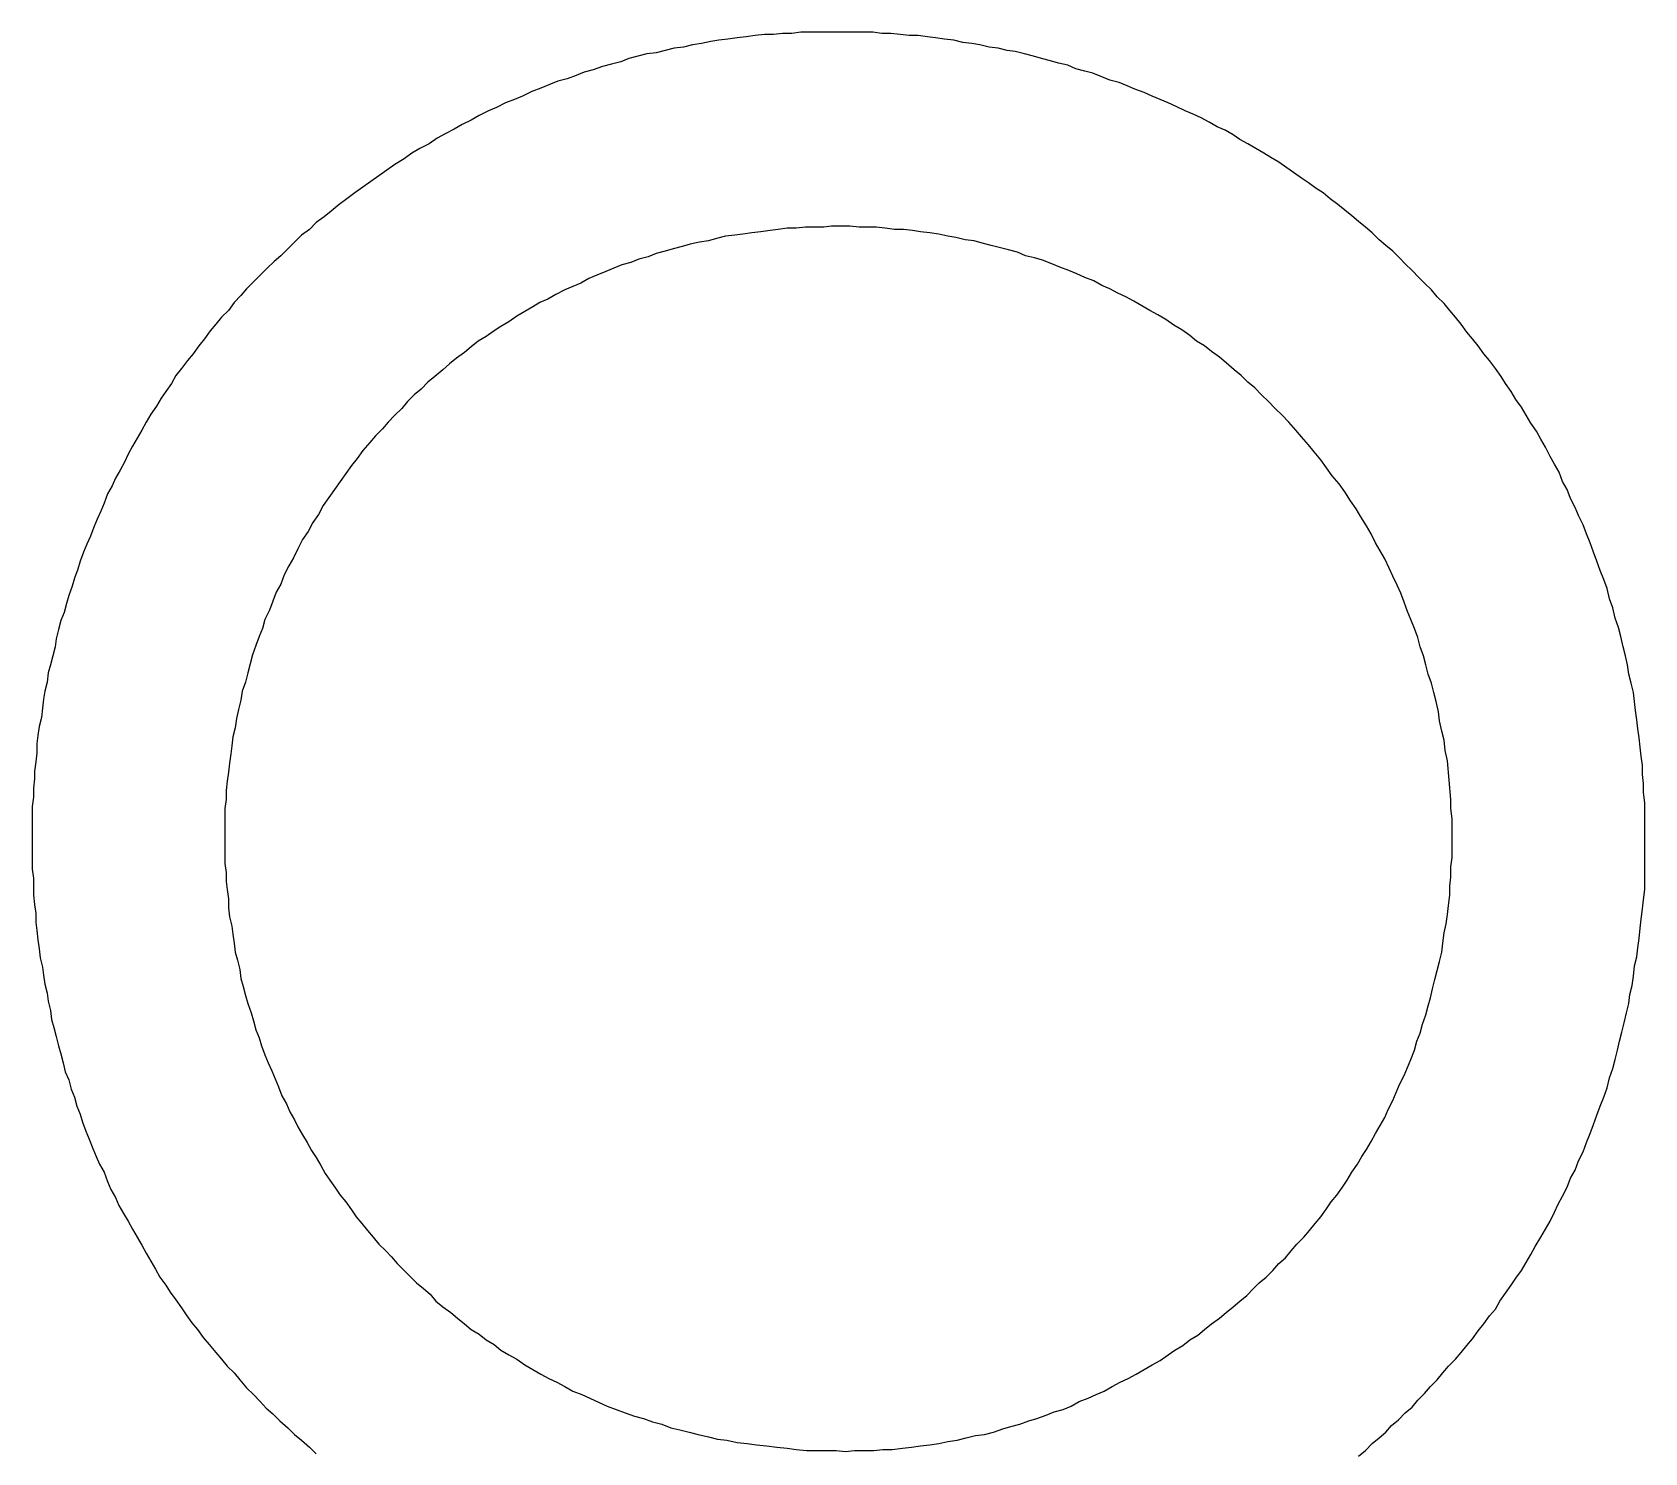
# Model space of a CAD drawing. Extents: x 11 to 591, y 39 to 419.
# Drawn here: x 171.49 to 206.84, y 343.21 to 374.36 of the extents above; entities that cross this region are included whole.
import ezdxf

# ---------------------------------------------------------------- set-up
doc = ezdxf.new("R2010")
doc.units = 0
doc.layers.get('0').update_dxf_attribs({"linetype": 'CONTINUOUS'})

msp = doc.modelspace()

# ---------------------------------------------------------------- linework, layer by layer
at = {"color": 3}
for p, q in [((185.565419, 374.005266), (185.365419, 373.955266)), ((185.765419, 374.030266), (185.565419, 374.005266)), ((185.965419, 374.080266), (185.765419, 374.030266)), ((186.165419, 374.105266), (185.965419, 374.080266)), ((186.365419, 374.155266), (186.165419, 374.105266)), ((186.540419, 374.180266), (186.365419, 374.155266)), ((186.740419, 374.205266), (186.540419, 374.180266)), ((186.940419, 374.230266), (186.740419, 374.205266)), ((187.140419, 374.255266), (186.940419, 374.230266)), ((187.340419, 374.280266), (187.140419, 374.255266)), ((187.540419, 374.305266), (187.340419, 374.280266)), ((187.740419, 374.305266), (187.540419, 374.305266)), ((187.940419, 374.330266), (187.740419, 374.305266)), ((188.140419, 374.330266), (187.940419, 374.330266)), ((188.340419, 374.355266), (188.140419, 374.330266)), ((188.540419, 374.355266), (188.340419, 374.355266)), ((188.740419, 374.355266), (188.540419, 374.355266)), ((188.940419, 374.355266), (188.740419, 374.355266)), ((189.140419, 374.355266), (188.940419, 374.355266)), ((189.340419, 374.355266), (189.140419, 374.355266)), ((189.540419, 374.355266), (189.340419, 374.355266)), ((189.740419, 374.355266), (189.540419, 374.355266)), ((189.915419, 374.355266), (189.740419, 374.355266)), ((190.115419, 374.330266), (189.915419, 374.355266)), ((190.315419, 374.330266), (190.115419, 374.330266)), ((190.515419, 374.305266), (190.315419, 374.330266)), ((190.715419, 374.280266), (190.515419, 374.305266)), ((190.915419, 374.280266), (190.715419, 374.280266)), ((191.115419, 374.255266), (190.915419, 374.280266)), ((191.290419, 374.230266), (191.115419, 374.255266)), ((191.490419, 374.205266), (191.290419, 374.230266)), ((191.690419, 374.180266), (191.490419, 374.205266)), ((191.890419, 374.130266), (191.690419, 374.180266)), ((192.090419, 374.105266), (191.890419, 374.130266)), ((192.265419, 374.080266), (192.090419, 374.105266)), ((192.465419, 374.030266), (192.265419, 374.080266)), ((192.665419, 374.005266), (192.465419, 374.030266)), ((192.865419, 373.955266), (192.665419, 374.005266)), ((184.190419, 373.655266), (183.990419, 373.605266)), ((184.390419, 373.705266), (184.190419, 373.655266)), ((184.565419, 373.780266), (184.390419, 373.705266)), ((184.765419, 373.830266), (184.565419, 373.780266)), ((184.965419, 373.880266), (184.765419, 373.830266)), ((185.165419, 373.905266), (184.965419, 373.880266)), ((185.365419, 373.955266), (185.165419, 373.905266)), ((193.040419, 373.930266), (192.865419, 373.955266)), ((193.240419, 373.880266), (193.040419, 373.930266)), ((193.440419, 373.830266), (193.240419, 373.880266)), ((193.615419, 373.780266), (193.440419, 373.830266)), ((193.815419, 373.730266), (193.615419, 373.780266)), ((193.990419, 373.680266), (193.815419, 373.730266)), ((194.190419, 373.630266), (193.990419, 373.680266)), ((183.215419, 373.330266), (183.015419, 373.280266)), ((183.415419, 373.405266), (183.215419, 373.330266)), ((183.590419, 373.480266), (183.415419, 373.405266)), ((183.790419, 373.530266), (183.590419, 373.480266)), ((183.990419, 373.605266), (183.790419, 373.530266)), ((194.365419, 373.555266), (194.190419, 373.630266)), ((194.565419, 373.505266), (194.365419, 373.555266)), ((194.740419, 373.455266), (194.565419, 373.505266)), ((194.940419, 373.380266), (194.740419, 373.455266)), ((195.115419, 373.305266), (194.940419, 373.380266)), ((195.315419, 373.255266), (195.115419, 373.305266)), ((182.240419, 372.955266), (182.065419, 372.880266)), ((182.440419, 373.055266), (182.240419, 372.955266)), ((182.640419, 373.130266), (182.440419, 373.055266)), ((182.815419, 373.205266), (182.640419, 373.130266)), ((183.015419, 373.280266), (182.815419, 373.205266)), ((195.490419, 373.180266), (195.315419, 373.255266)), ((195.665419, 373.105266), (195.490419, 373.180266)), ((195.865419, 373.030266), (195.665419, 373.105266)), ((196.040419, 372.955266), (195.865419, 373.030266)), ((196.215419, 372.880266), (196.040419, 372.955266)), ((181.490419, 372.630266), (181.290419, 372.530266)), ((181.665419, 372.705266), (181.490419, 372.630266)), ((181.865419, 372.805266), (181.665419, 372.705266)), ((182.065419, 372.880266), (181.865419, 372.805266)), ((196.390419, 372.805266), (196.215419, 372.880266)), ((196.565419, 372.730266), (196.390419, 372.805266)), ((196.765419, 372.630266), (196.565419, 372.730266)), ((196.940419, 372.555266), (196.765419, 372.630266)), ((180.915419, 372.330266), (180.740419, 372.230266)), ((181.115419, 372.430266), (180.915419, 372.330266)), ((181.290419, 372.530266), (181.115419, 372.430266)), ((197.115419, 372.480266), (196.940419, 372.555266)), ((197.290419, 372.380266), (197.115419, 372.480266)), ((197.465419, 372.280266), (197.290419, 372.380266)), ((197.640419, 372.205266), (197.465419, 372.280266)), ((180.190419, 371.905266), (179.990419, 371.805266)), ((180.365419, 372.030266), (180.190419, 371.905266)), ((180.540419, 372.130266), (180.365419, 372.030266)), ((180.740419, 372.230266), (180.540419, 372.130266)), ((197.815419, 372.105266), (197.640419, 372.205266)), ((197.965419, 372.005266), (197.815419, 372.105266)), ((198.140419, 371.905266), (197.965419, 372.005266)), ((198.315419, 371.805266), (198.140419, 371.905266)), ((179.640419, 371.580266), (179.440419, 371.455266)), ((179.815419, 371.705266), (179.640419, 371.580266)), ((179.990419, 371.805266), (179.815419, 371.705266)), ((198.490419, 371.705266), (198.315419, 371.805266)), ((198.640419, 371.605266), (198.490419, 371.705266)), ((198.815419, 371.505266), (198.640419, 371.605266)), ((179.090419, 371.205266), (178.915419, 371.080266)), ((179.265419, 371.330266), (179.090419, 371.205266)), ((179.440419, 371.455266), (179.265419, 371.330266)), ((198.990419, 371.380266), (198.815419, 371.505266)), ((199.140419, 371.280266), (198.990419, 371.380266)), ((199.315419, 371.155266), (199.140419, 371.280266)), ((178.565419, 370.830266), (178.390419, 370.705266)), ((178.740419, 370.955266), (178.565419, 370.830266)), ((178.915419, 371.080266), (178.740419, 370.955266)), ((199.465419, 371.055266), (199.315419, 371.155266)), ((199.640419, 370.930266), (199.465419, 371.055266)), ((199.790419, 370.830266), (199.640419, 370.930266)), ((199.940419, 370.705266), (199.790419, 370.830266)), ((178.215419, 370.580266), (178.040419, 370.430266)), ((178.390419, 370.705266), (178.215419, 370.580266)), ((200.115419, 370.580266), (199.940419, 370.705266)), ((200.265419, 370.455266), (200.115419, 370.580266)), ((177.715419, 370.180266), (177.565419, 370.030266)), ((177.890419, 370.305266), (177.715419, 370.180266)), ((178.040419, 370.430266), (177.890419, 370.305266)), ((200.415419, 370.330266), (200.265419, 370.455266)), ((200.565419, 370.205266), (200.415419, 370.330266)), ((200.715419, 370.080266), (200.565419, 370.205266)), ((177.390419, 369.905266), (177.240419, 369.755266)), ((177.565419, 370.030266), (177.390419, 369.905266)), ((200.865419, 369.955266), (200.715419, 370.080266)), ((201.015419, 369.805266), (200.865419, 369.955266)), ((201.165419, 369.680266), (201.015419, 369.805266)), ((176.940419, 369.455266), (176.790419, 369.330266)), ((177.090419, 369.605266), (176.940419, 369.455266)), ((177.240419, 369.755266), (177.090419, 369.605266)), ((201.315419, 369.555266), (201.165419, 369.680266)), ((201.465419, 369.405266), (201.315419, 369.555266)), ((176.640419, 369.180266), (176.490419, 369.030266)), ((176.790419, 369.330266), (176.640419, 369.180266)), ((201.590419, 369.280266), (201.465419, 369.405266)), ((201.740419, 369.130266), (201.590419, 369.280266)), ((201.890419, 368.980266), (201.740419, 369.130266)), ((176.190419, 368.730266), (176.065419, 368.580266)), ((176.340419, 368.880266), (176.190419, 368.730266)), ((176.490419, 369.030266), (176.340419, 368.880266)), ((202.015419, 368.855266), (201.890419, 368.980266)), ((202.165419, 368.705266), (202.015419, 368.855266)), ((202.290419, 368.555266), (202.165419, 368.705266)), ((175.915419, 368.430266), (175.790419, 368.255266)), ((176.065419, 368.580266), (175.915419, 368.430266)), ((202.440419, 368.405266), (202.290419, 368.555266)), ((202.565419, 368.255266), (202.440419, 368.405266)), ((175.640419, 368.105266), (175.515419, 367.955266)), ((175.790419, 368.255266), (175.640419, 368.105266)), ((202.690419, 368.105266), (202.565419, 368.255266)), ((202.815419, 367.955266), (202.690419, 368.105266)), ((175.390419, 367.805266), (175.265419, 367.630266)), ((175.515419, 367.955266), (175.390419, 367.805266)), ((202.940419, 367.780266), (202.815419, 367.955266)), ((203.065419, 367.630266), (202.940419, 367.780266)), ((175.015419, 367.305266), (174.890419, 367.155266)), ((175.140419, 367.480266), (175.015419, 367.305266)), ((175.265419, 367.630266), (175.140419, 367.480266)), ((203.190419, 367.480266), (203.065419, 367.630266)), ((203.315419, 367.305266), (203.190419, 367.480266)), ((203.440419, 367.155266), (203.315419, 367.305266)), ((174.765419, 366.980266), (174.640419, 366.830266)), ((174.890419, 367.155266), (174.765419, 366.980266)), ((203.565419, 366.980266), (203.440419, 367.155266)), ((203.690419, 366.805266), (203.565419, 366.980266)), ((174.540419, 366.655266), (174.415419, 366.480266)), ((174.640419, 366.830266), (174.540419, 366.655266)), ((203.790419, 366.655266), (203.690419, 366.805266)), ((203.915419, 366.480266), (203.790419, 366.655266)), ((174.315419, 366.330266), (174.215419, 366.155266)), ((174.415419, 366.480266), (174.315419, 366.330266)), ((204.015419, 366.305266), (203.915419, 366.480266)), ((204.140419, 366.130266), (204.015419, 366.305266)), ((174.090419, 365.980266), (173.990419, 365.805266)), ((174.215419, 366.155266), (174.090419, 365.980266)), ((204.240419, 365.955266), (204.140419, 366.130266)), ((204.340419, 365.780266), (204.240419, 365.955266)), ((173.890419, 365.630266), (173.790419, 365.455266)), ((173.990419, 365.805266), (173.890419, 365.630266)), ((204.465419, 365.605266), (204.340419, 365.780266)), ((204.565419, 365.430266), (204.465419, 365.605266)), ((173.690419, 365.280266), (173.590419, 365.105266)), ((173.790419, 365.455266), (173.690419, 365.280266)), ((204.665419, 365.255266), (204.565419, 365.430266)), ((204.765419, 365.055266), (204.665419, 365.255266)), ((173.515419, 364.930266), (173.415419, 364.755266)), ((173.590419, 365.105266), (173.515419, 364.930266)), ((204.865419, 364.880266), (204.765419, 365.055266)), ((204.965419, 364.705266), (204.865419, 364.880266)), ((173.315419, 364.580266), (173.240419, 364.405266)), ((173.415419, 364.755266), (173.315419, 364.580266)), ((205.040419, 364.505266), (204.965419, 364.705266)), ((205.140419, 364.330266), (205.040419, 364.505266)), ((173.140419, 364.230266), (173.065419, 364.030266)), ((173.240419, 364.405266), (173.140419, 364.230266)), ((205.215419, 364.130266), (205.140419, 364.330266)), ((205.315419, 363.930266), (205.215419, 364.130266)), ((172.990419, 363.855266), (172.915419, 363.680266)), ((173.065419, 364.030266), (172.990419, 363.855266)), ((205.390419, 363.755266), (205.315419, 363.930266)), ((205.490419, 363.555266), (205.390419, 363.755266)), ((172.840419, 363.505266), (172.765419, 363.305266)), ((172.915419, 363.680266), (172.840419, 363.505266)), ((205.565419, 363.355266), (205.490419, 363.555266)), ((172.690419, 363.130266), (172.615419, 362.955266)), ((172.765419, 363.305266), (172.690419, 363.130266)), ((205.640419, 363.155266), (205.565419, 363.355266)), ((205.715419, 362.955266), (205.640419, 363.155266)), ((172.540419, 362.755266), (172.490419, 362.580266)), ((172.615419, 362.955266), (172.540419, 362.755266)), ((205.790419, 362.755266), (205.715419, 362.955266)), ((205.865419, 362.555266), (205.790419, 362.755266)), ((172.415419, 362.380266), (172.365419, 362.205266)), ((172.490419, 362.580266), (172.415419, 362.380266)), ((205.940419, 362.355266), (205.865419, 362.555266)), ((206.015419, 362.155266), (205.940419, 362.355266)), ((172.290419, 362.005266), (172.240419, 361.830266)), ((172.365419, 362.205266), (172.290419, 362.005266)), ((206.065419, 361.930266), (206.015419, 362.155266)), ((172.240419, 361.830266), (172.190419, 361.630266)), ((206.140419, 361.730266), (206.065419, 361.930266)), ((206.190419, 361.505266), (206.140419, 361.730266)), ((172.115419, 361.455266), (172.065419, 361.255266)), ((172.190419, 361.630266), (172.115419, 361.455266)), ((206.265419, 361.305266), (206.190419, 361.505266)), ((206.315419, 361.105266), (206.265419, 361.305266)), ((172.015419, 361.055266), (171.990419, 360.880266)), ((172.065419, 361.255266), (172.015419, 361.055266)), ((206.365419, 360.880266), (206.315419, 361.105266)), ((171.940419, 360.680266), (171.890419, 360.480266)), ((171.990419, 360.880266), (171.940419, 360.680266)), ((206.415419, 360.680266), (206.365419, 360.880266)), ((206.465419, 360.480266), (206.415419, 360.680266)), ((171.840419, 360.305266), (171.815419, 360.105266)), ((171.890419, 360.480266), (171.840419, 360.305266)), ((206.490419, 360.280266), (206.465419, 360.480266)), ((206.540419, 360.080266), (206.490419, 360.280266)), ((171.765419, 359.905266), (171.740419, 359.730266)), ((171.815419, 360.105266), (171.765419, 359.905266)), ((206.590419, 359.880266), (206.540419, 360.080266)), ((206.615419, 359.680266), (206.590419, 359.880266)), ((171.715419, 359.530266), (171.690419, 359.330266)), ((171.740419, 359.730266), (171.715419, 359.530266)), ((206.640419, 359.480266), (206.615419, 359.680266)), ((171.690419, 359.330266), (171.640419, 359.130266)), ((206.665419, 359.280266), (206.640419, 359.480266)), ((206.690419, 359.080266), (206.665419, 359.280266)), ((171.615419, 358.930266), (171.590419, 358.755266)), ((171.640419, 359.130266), (171.615419, 358.930266)), ((206.715419, 358.880266), (206.690419, 359.080266)), ((206.740419, 358.680266), (206.715419, 358.880266)), ((171.590419, 358.555266), (171.565419, 358.355266)), ((171.590419, 358.755266), (171.590419, 358.555266)), ((206.765419, 358.480266), (206.740419, 358.680266)), ((206.790419, 358.280266), (206.765419, 358.480266)), ((171.565419, 358.355266), (171.540419, 358.155266)), ((171.540419, 358.155266), (171.540419, 357.980266)), ((206.790419, 358.080266), (206.790419, 358.280266)), ((171.540419, 357.980266), (171.515419, 357.780266)), ((171.515419, 357.780266), (171.515419, 357.580266)), ((206.815419, 357.880266), (206.790419, 358.080266)), ((206.815419, 357.680266), (206.815419, 357.880266)), ((171.515419, 357.580266), (171.490419, 357.380266)), ((206.840419, 357.455266), (206.815419, 357.680266)), ((206.840419, 357.255266), (206.840419, 357.455266)), ((171.490419, 357.380266), (171.490419, 357.180266)), ((171.490419, 357.180266), (171.490419, 356.980266)), ((206.840419, 357.055266), (206.840419, 357.255266)), ((206.840419, 356.830266), (206.840419, 357.055266)), ((171.490419, 356.980266), (171.490419, 356.805266)), ((171.490419, 356.805266), (171.490419, 356.605266)), ((206.840419, 356.630266), (206.840419, 356.830266)), ((171.490419, 356.605266), (171.490419, 356.405266)), ((171.490419, 356.405266), (171.490419, 356.205266)), ((206.840419, 356.430266), (206.840419, 356.630266)), ((206.840419, 356.205266), (206.840419, 356.430266)), ((171.490419, 356.205266), (171.490419, 356.005266)), ((171.490419, 356.005266), (171.515419, 355.805266)), ((206.840419, 355.980266), (206.840419, 356.205266)), ((206.840419, 355.755266), (206.840419, 355.980266)), ((171.515419, 355.805266), (171.515419, 355.630266)), ((171.515419, 355.630266), (171.515419, 355.430266)), ((206.840419, 355.555266), (206.840419, 355.755266)), ((171.515419, 355.430266), (171.540419, 355.230266)), ((206.790419, 355.130266), (206.815419, 355.330266)), ((206.815419, 355.330266), (206.840419, 355.555266)), ((171.540419, 355.230266), (171.565419, 355.030266)), ((171.565419, 355.030266), (171.565419, 354.830266)), ((206.765419, 354.905266), (206.790419, 355.130266)), ((171.565419, 354.830266), (171.590419, 354.655266)), ((171.590419, 354.655266), (171.615419, 354.455266)), ((206.715419, 354.480266), (206.740419, 354.705266)), ((206.740419, 354.705266), (206.765419, 354.905266)), ((171.615419, 354.455266), (171.640419, 354.255266)), ((171.640419, 354.255266), (171.665419, 354.055266)), ((206.665419, 354.080266), (206.690419, 354.280266)), ((206.690419, 354.280266), (206.715419, 354.480266)), ((171.665419, 354.055266), (171.715419, 353.855266)), ((171.715419, 353.855266), (171.740419, 353.680266)), ((206.590419, 353.655266), (206.615419, 353.880266)), ((206.615419, 353.880266), (206.665419, 354.080266)), ((171.740419, 353.680266), (171.765419, 353.480266)), ((206.565419, 353.455266), (206.590419, 353.655266)), ((171.765419, 353.480266), (171.815419, 353.280266)), ((171.815419, 353.280266), (171.840419, 353.105266)), ((206.490419, 353.055266), (206.515419, 353.255266)), ((206.515419, 353.255266), (206.565419, 353.455266)), ((171.840419, 353.105266), (171.890419, 352.905266)), ((171.890419, 352.905266), (171.915419, 352.705266)), ((206.390419, 352.630266), (206.440419, 352.855266)), ((206.440419, 352.855266), (206.490419, 353.055266)), ((171.915419, 352.705266), (171.965419, 352.530266)), ((171.965419, 352.530266), (172.015419, 352.330266)), ((206.340419, 352.430266), (206.390419, 352.630266)), ((172.015419, 352.330266), (172.065419, 352.130266)), ((172.065419, 352.130266), (172.115419, 351.955266)), ((206.240419, 352.030266), (206.290419, 352.230266)), ((206.290419, 352.230266), (206.340419, 352.430266)), ((172.115419, 351.955266), (172.165419, 351.755266)), ((172.165419, 351.755266), (172.215419, 351.555266)), ((206.140419, 351.630266), (206.190419, 351.830266)), ((206.190419, 351.830266), (206.240419, 352.030266)), ((172.215419, 351.555266), (172.290419, 351.380266)), ((172.290419, 351.380266), (172.340419, 351.180266)), ((206.015419, 351.205266), (206.065419, 351.430266)), ((206.065419, 351.430266), (206.140419, 351.630266)), ((172.340419, 351.180266), (172.415419, 351.005266)), ((205.940419, 351.005266), (206.015419, 351.205266)), ((172.415419, 351.005266), (172.465419, 350.805266)), ((172.465419, 350.805266), (172.540419, 350.630266)), ((205.790419, 350.605266), (205.865419, 350.805266)), ((205.865419, 350.805266), (205.940419, 351.005266)), ((172.540419, 350.630266), (172.590419, 350.455266)), ((172.590419, 350.455266), (172.665419, 350.255266)), ((205.640419, 350.205266), (205.715419, 350.405266)), ((205.715419, 350.405266), (205.790419, 350.605266)), ((172.665419, 350.255266), (172.740419, 350.080266)), ((172.740419, 350.080266), (172.815419, 349.880266)), ((205.490419, 349.805266), (205.565419, 350.005266)), ((205.565419, 350.005266), (205.640419, 350.205266)), ((172.815419, 349.880266), (172.890419, 349.705266)), ((172.890419, 349.705266), (172.965419, 349.530266)), ((205.390419, 349.605266), (205.490419, 349.805266)), ((172.965419, 349.530266), (173.065419, 349.355266)), ((173.065419, 349.355266), (173.140419, 349.155266)), ((205.215419, 349.230266), (205.315419, 349.405266)), ((205.315419, 349.405266), (205.390419, 349.605266)), ((173.140419, 349.155266), (173.215419, 348.980266)), ((173.215419, 348.980266), (173.315419, 348.805266)), ((205.040419, 348.830266), (205.140419, 349.030266)), ((205.140419, 349.030266), (205.215419, 349.230266)), ((173.315419, 348.805266), (173.390419, 348.630266)), ((173.390419, 348.630266), (173.490419, 348.455266)), ((204.865419, 348.480266), (204.940419, 348.655266)), ((204.940419, 348.655266), (205.040419, 348.830266)), ((173.490419, 348.455266), (173.590419, 348.280266)), ((173.590419, 348.280266), (173.690419, 348.105266)), ((204.665419, 348.105266), (204.765419, 348.280266)), ((204.765419, 348.280266), (204.865419, 348.480266)), ((173.690419, 348.105266), (173.790419, 347.930266)), ((173.790419, 347.930266), (173.890419, 347.755266)), ((204.440419, 347.730266), (204.565419, 347.930266)), ((204.565419, 347.930266), (204.665419, 348.105266)), ((173.890419, 347.755266), (173.990419, 347.580266)), ((173.990419, 347.580266), (174.090419, 347.405266)), ((204.240419, 347.380266), (204.340419, 347.555266)), ((204.340419, 347.555266), (204.440419, 347.730266)), ((174.090419, 347.405266), (174.190419, 347.230266)), ((174.190419, 347.230266), (174.290419, 347.055266)), ((204.015419, 347.030266), (204.140419, 347.205266)), ((204.140419, 347.205266), (204.240419, 347.380266)), ((174.290419, 347.055266), (174.415419, 346.880266)), ((174.415419, 346.880266), (174.515419, 346.730266)), ((203.790419, 346.705266), (203.915419, 346.880266)), ((203.915419, 346.880266), (204.015419, 347.030266)), ((174.515419, 346.730266), (174.640419, 346.555266)), ((174.640419, 346.555266), (174.765419, 346.380266)), ((203.565419, 346.355266), (203.665419, 346.530266)), ((203.665419, 346.530266), (203.790419, 346.705266)), ((174.765419, 346.380266), (174.865419, 346.230266)), ((174.865419, 346.230266), (174.990419, 346.055266)), ((203.315419, 346.030266), (203.440419, 346.205266)), ((203.440419, 346.205266), (203.565419, 346.355266)), ((174.990419, 346.055266), (175.115419, 345.905266)), ((175.115419, 345.905266), (175.240419, 345.730266)), ((175.240419, 345.730266), (175.365419, 345.580266)), ((203.065419, 345.705266), (203.190419, 345.880266)), ((203.190419, 345.880266), (203.315419, 346.030266)), ((175.365419, 345.580266), (175.515419, 345.405266)), ((175.515419, 345.405266), (175.640419, 345.255266)), ((202.690419, 345.255266), (202.815419, 345.405266)), ((202.815419, 345.405266), (202.940419, 345.555266)), ((202.940419, 345.555266), (203.065419, 345.705266)), ((175.640419, 345.255266), (175.765419, 345.105266)), ((175.765419, 345.105266), (175.915419, 344.955266)), ((202.415419, 344.955266), (202.540419, 345.105266)), ((202.540419, 345.105266), (202.690419, 345.255266)), ((175.915419, 344.955266), (176.040419, 344.805266)), ((176.040419, 344.805266), (176.190419, 344.630266)), ((202.140419, 344.655266), (202.290419, 344.805266)), ((202.290419, 344.805266), (202.415419, 344.955266)), ((176.190419, 344.630266), (176.340419, 344.480266)), ((176.340419, 344.480266), (176.490419, 344.330266)), ((176.490419, 344.330266), (176.615419, 344.180266)), ((201.740419, 344.205266), (201.865419, 344.355266)), ((201.865419, 344.355266), (202.015419, 344.505266)), ((202.015419, 344.505266), (202.140419, 344.655266)), ((176.615419, 344.180266), (176.765419, 344.055266)), ((176.765419, 344.055266), (176.915419, 343.905266)), ((201.440419, 343.930266), (201.590419, 344.080266)), ((201.590419, 344.080266), (201.740419, 344.205266)), ((176.915419, 343.905266), (177.090419, 343.755266)), ((177.090419, 343.755266), (177.240419, 343.605266)), ((177.240419, 343.605266), (177.390419, 343.480266)), ((201.015419, 343.530266), (201.165419, 343.655266)), ((201.165419, 343.655266), (201.290419, 343.805266)), ((201.290419, 343.805266), (201.440419, 343.930266)), ((177.390419, 343.480266), (177.565419, 343.330266)), ((177.565419, 343.330266), (177.715419, 343.180266)), ((200.565419, 343.130266), (200.715419, 343.255266)), ((200.715419, 343.255266), (200.865419, 343.405266)), ((200.865419, 343.405266), (201.015419, 343.530266))]:
    msp.add_line(p, q, dxfattribs=at)
at = {"color": 7}
for p, q in [((186.315419, 369.780266), (186.115419, 369.755266)), ((186.490419, 369.830266), (186.315419, 369.780266)), ((186.690419, 369.880266), (186.490419, 369.830266)), ((186.890419, 369.905266), (186.690419, 369.880266)), ((187.065419, 369.930266), (186.890419, 369.905266)), ((187.265419, 369.955266), (187.065419, 369.930266)), ((187.465419, 369.980266), (187.265419, 369.955266)), ((187.665419, 370.005266), (187.465419, 369.980266)), ((187.840419, 370.030266), (187.665419, 370.005266)), ((188.040419, 370.055266), (187.840419, 370.030266)), ((188.240419, 370.055266), (188.040419, 370.055266)), ((188.440419, 370.080266), (188.240419, 370.055266)), ((188.640419, 370.080266), (188.440419, 370.080266)), ((188.840419, 370.080266), (188.640419, 370.080266)), ((189.015419, 370.105266), (188.840419, 370.080266)), ((189.215419, 370.105266), (189.015419, 370.105266)), ((189.415419, 370.105266), (189.215419, 370.105266)), ((189.615419, 370.080266), (189.415419, 370.105266)), ((189.815419, 370.080266), (189.615419, 370.080266)), ((189.990419, 370.080266), (189.815419, 370.080266)), ((190.190419, 370.055266), (189.990419, 370.080266)), ((190.390419, 370.030266), (190.190419, 370.055266)), ((190.590419, 370.030266), (190.390419, 370.030266)), ((190.790419, 370.005266), (190.590419, 370.030266)), ((190.965419, 369.980266), (190.790419, 370.005266)), ((191.165419, 369.955266), (190.965419, 369.980266)), ((191.365419, 369.930266), (191.165419, 369.955266)), ((191.565419, 369.880266), (191.365419, 369.930266)), ((191.740419, 369.855266), (191.565419, 369.880266)), ((191.940419, 369.805266), (191.740419, 369.855266)), ((192.140419, 369.780266), (191.940419, 369.805266)), ((192.315419, 369.730266), (192.140419, 369.780266)), ((184.990419, 369.430266), (184.790419, 369.380266)), ((185.165419, 369.505266), (184.990419, 369.430266)), ((185.365419, 369.555266), (185.165419, 369.505266)), ((185.540419, 369.605266), (185.365419, 369.555266)), ((185.740419, 369.655266), (185.540419, 369.605266)), ((185.915419, 369.705266), (185.740419, 369.655266)), ((186.115419, 369.755266), (185.915419, 369.705266)), ((192.515419, 369.680266), (192.315419, 369.730266)), ((192.715419, 369.630266), (192.515419, 369.680266)), ((192.890419, 369.580266), (192.715419, 369.630266)), ((193.090419, 369.530266), (192.890419, 369.580266)), ((193.265419, 369.455266), (193.090419, 369.530266)), ((193.465419, 369.405266), (193.265419, 369.455266)), ((184.065419, 369.105266), (183.865419, 369.030266)), ((184.240419, 369.180266), (184.065419, 369.105266)), ((184.415419, 369.255266), (184.240419, 369.180266)), ((184.615419, 369.305266), (184.415419, 369.255266)), ((184.790419, 369.380266), (184.615419, 369.305266)), ((193.640419, 369.355266), (193.465419, 369.405266)), ((193.840419, 369.280266), (193.640419, 369.355266)), ((194.015419, 369.205266), (193.840419, 369.280266)), ((194.215419, 369.130266), (194.015419, 369.205266)), ((194.390419, 369.055266), (194.215419, 369.130266)), ((194.565419, 368.980266), (194.390419, 369.055266)), ((183.165419, 368.705266), (182.965419, 368.605266)), ((183.340419, 368.780266), (183.165419, 368.705266)), ((183.515419, 368.855266), (183.340419, 368.780266)), ((183.690419, 368.955266), (183.515419, 368.855266)), ((183.865419, 369.030266), (183.690419, 368.955266)), ((194.765419, 368.905266), (194.565419, 368.980266)), ((194.940419, 368.805266), (194.765419, 368.905266)), ((195.115419, 368.730266), (194.940419, 368.805266)), ((195.290419, 368.630266), (195.115419, 368.730266)), ((182.615419, 368.430266), (182.465419, 368.330266)), ((182.790419, 368.505266), (182.615419, 368.430266)), ((182.965419, 368.605266), (182.790419, 368.505266)), ((195.465419, 368.555266), (195.290419, 368.630266)), ((195.640419, 368.455266), (195.465419, 368.555266)), ((195.815419, 368.355266), (195.640419, 368.455266)), ((195.990419, 368.255266), (195.815419, 368.355266)), ((181.940419, 368.005266), (181.765419, 367.905266)), ((182.115419, 368.130266), (181.940419, 368.005266)), ((182.290419, 368.230266), (182.115419, 368.130266)), ((182.465419, 368.330266), (182.290419, 368.230266)), ((196.165419, 368.155266), (195.990419, 368.255266)), ((196.340419, 368.055266), (196.165419, 368.155266)), ((196.515419, 367.930266), (196.340419, 368.055266)), ((181.440419, 367.680266), (181.265419, 367.580266)), ((181.615419, 367.805266), (181.440419, 367.680266)), ((181.765419, 367.905266), (181.615419, 367.805266)), ((196.690419, 367.830266), (196.515419, 367.930266)), ((196.865419, 367.705266), (196.690419, 367.830266)), ((197.015419, 367.580266), (196.865419, 367.705266)), ((180.965419, 367.330266), (180.790419, 367.205266)), ((181.115419, 367.455266), (180.965419, 367.330266)), ((181.265419, 367.580266), (181.115419, 367.455266)), ((197.190419, 367.480266), (197.015419, 367.580266)), ((197.340419, 367.355266), (197.190419, 367.480266)), ((197.515419, 367.230266), (197.340419, 367.355266)), ((180.490419, 366.955266), (180.315419, 366.805266)), ((180.640419, 367.080266), (180.490419, 366.955266)), ((180.790419, 367.205266), (180.640419, 367.080266)), ((197.665419, 367.105266), (197.515419, 367.230266)), ((197.840419, 366.955266), (197.665419, 367.105266)), ((197.990419, 366.830266), (197.840419, 366.955266)), ((180.165419, 366.680266), (180.015419, 366.530266)), ((180.315419, 366.805266), (180.165419, 366.680266)), ((198.140419, 366.680266), (197.990419, 366.830266)), ((198.290419, 366.555266), (198.140419, 366.680266)), ((179.715419, 366.255266), (179.590419, 366.105266)), ((179.865419, 366.405266), (179.715419, 366.255266)), ((180.015419, 366.530266), (179.865419, 366.405266)), ((198.440419, 366.405266), (198.290419, 366.555266)), ((198.590419, 366.255266), (198.440419, 366.405266)), ((198.740419, 366.105266), (198.590419, 366.255266)), ((179.440419, 365.955266), (179.290419, 365.805266)), ((179.590419, 366.105266), (179.440419, 365.955266)), ((198.890419, 365.955266), (198.740419, 366.105266)), ((199.040419, 365.805266), (198.890419, 365.955266)), ((179.165419, 365.655266), (179.015419, 365.505266)), ((179.290419, 365.805266), (179.165419, 365.655266)), ((199.190419, 365.630266), (199.040419, 365.805266)), ((199.315419, 365.480266), (199.190419, 365.630266)), ((178.740419, 365.180266), (178.615419, 365.005266)), ((178.890419, 365.355266), (178.740419, 365.180266)), ((179.015419, 365.505266), (178.890419, 365.355266)), ((199.465419, 365.305266), (199.315419, 365.480266)), ((199.590419, 365.155266), (199.465419, 365.305266)), ((178.490419, 364.855266), (178.365419, 364.680266)), ((178.615419, 365.005266), (178.490419, 364.855266)), ((199.740419, 364.980266), (199.590419, 365.155266)), ((199.865419, 364.805266), (199.740419, 364.980266)), ((178.240419, 364.505266), (178.115419, 364.330266)), ((178.365419, 364.680266), (178.240419, 364.505266)), ((199.990419, 364.630266), (199.865419, 364.805266)), ((200.140419, 364.455266), (199.990419, 364.630266)), ((177.990419, 364.155266), (177.865419, 363.980266)), ((178.115419, 364.330266), (177.990419, 364.155266)), ((200.265419, 364.280266), (200.140419, 364.455266)), ((200.390419, 364.080266), (200.265419, 364.280266)), ((177.765419, 363.780266), (177.640419, 363.605266)), ((177.865419, 363.980266), (177.765419, 363.780266)), ((200.515419, 363.905266), (200.390419, 364.080266)), ((200.615419, 363.730266), (200.515419, 363.905266)), ((177.540419, 363.405266), (177.415419, 363.230266)), ((177.640419, 363.605266), (177.540419, 363.405266)), ((200.740419, 363.530266), (200.615419, 363.730266)), ((200.840419, 363.355266), (200.740419, 363.530266)), ((177.415419, 363.230266), (177.315419, 363.030266)), ((200.940419, 363.155266), (200.840419, 363.355266)), ((201.040419, 362.980266), (200.940419, 363.155266)), ((177.215419, 362.830266), (177.115419, 362.655266)), ((177.315419, 363.030266), (177.215419, 362.830266)), ((201.140419, 362.805266), (201.040419, 362.980266)), ((201.240419, 362.605266), (201.140419, 362.805266)), ((177.015419, 362.455266), (176.940419, 362.255266)), ((177.115419, 362.655266), (177.015419, 362.455266)), ((201.315419, 362.430266), (201.240419, 362.605266)), ((201.415419, 362.230266), (201.315419, 362.430266)), ((176.840419, 362.080266), (176.765419, 361.880266)), ((176.940419, 362.255266), (176.840419, 362.080266)), ((201.490419, 362.055266), (201.415419, 362.230266)), ((201.565419, 361.855266), (201.490419, 362.055266)), ((176.690419, 361.680266), (176.590419, 361.480266)), ((176.765419, 361.880266), (176.690419, 361.680266)), ((201.640419, 361.655266), (201.565419, 361.855266)), ((201.715419, 361.480266), (201.640419, 361.655266)), ((176.540419, 361.280266), (176.465419, 361.105266)), ((176.590419, 361.480266), (176.540419, 361.280266)), ((201.790419, 361.280266), (201.715419, 361.480266)), ((201.865419, 361.080266), (201.790419, 361.280266)), ((176.465419, 361.105266), (176.390419, 360.905266)), ((201.915419, 360.880266), (201.865419, 361.080266)), ((176.315419, 360.705266), (176.265419, 360.505266)), ((176.390419, 360.905266), (176.315419, 360.705266)), ((201.990419, 360.680266), (201.915419, 360.880266)), ((202.040419, 360.480266), (201.990419, 360.680266)), ((176.215419, 360.305266), (176.165419, 360.105266)), ((176.265419, 360.505266), (176.215419, 360.305266)), ((202.090419, 360.280266), (202.040419, 360.480266)), ((202.165419, 360.080266), (202.090419, 360.280266)), ((176.090419, 359.905266), (176.065419, 359.705266)), ((176.165419, 360.105266), (176.090419, 359.905266)), ((202.215419, 359.880266), (202.165419, 360.080266)), ((202.265419, 359.680266), (202.215419, 359.880266)), ((176.065419, 359.705266), (176.015419, 359.505266)), ((202.315419, 359.455266), (202.265419, 359.680266)), ((175.965419, 359.305266), (175.940419, 359.105266)), ((176.015419, 359.505266), (175.965419, 359.305266)), ((202.340419, 359.255266), (202.315419, 359.455266)), ((202.390419, 359.030266), (202.340419, 359.255266)), ((175.890419, 358.905266), (175.865419, 358.705266)), ((175.940419, 359.105266), (175.890419, 358.905266)), ((202.440419, 358.830266), (202.390419, 359.030266)), ((202.465419, 358.605266), (202.440419, 358.830266)), ((175.840419, 358.530266), (175.815419, 358.330266)), ((175.865419, 358.705266), (175.840419, 358.530266)), ((202.515419, 358.380266), (202.465419, 358.605266)), ((175.790419, 358.130266), (175.765419, 357.930266)), ((175.815419, 358.330266), (175.790419, 358.130266)), ((202.590419, 357.530266), (202.515419, 358.380266)), ((175.765419, 357.930266), (175.740419, 357.730266)), ((175.740419, 357.530266), (175.715419, 357.330266)), ((175.740419, 357.730266), (175.740419, 357.530266)), ((202.590419, 357.330266), (202.590419, 357.530266)), ((175.715419, 357.330266), (175.715419, 357.130266)), ((175.715419, 357.130266), (175.715419, 356.930266)), ((202.615419, 357.105266), (202.590419, 357.330266)), ((202.615419, 356.905266), (202.615419, 357.105266)), ((175.715419, 356.930266), (175.715419, 356.730266)), ((175.715419, 356.730266), (175.715419, 356.530266)), ((202.615419, 356.680266), (202.615419, 356.905266)), ((175.715419, 356.530266), (175.715419, 356.330266)), ((175.715419, 356.330266), (175.715419, 356.130266)), ((202.615419, 356.480266), (202.615419, 356.680266)), ((202.615419, 356.255266), (202.615419, 356.480266)), ((175.715419, 356.130266), (175.740419, 355.930266)), ((202.590419, 356.055266), (202.615419, 356.255266)), ((202.590419, 355.830266), (202.590419, 356.055266)), ((175.740419, 355.930266), (175.740419, 355.730266)), ((175.740419, 355.730266), (175.765419, 355.555266)), ((202.565419, 355.630266), (202.590419, 355.830266)), ((202.565419, 355.430266), (202.565419, 355.630266)), ((175.765419, 355.555266), (175.790419, 355.355266)), ((175.790419, 355.355266), (175.790419, 355.155266)), ((202.540419, 355.205266), (202.565419, 355.430266)), ((175.790419, 355.155266), (175.815419, 354.955266)), ((175.815419, 354.955266), (175.865419, 354.755266)), ((202.490419, 354.805266), (202.515419, 355.005266)), ((202.515419, 355.005266), (202.540419, 355.205266)), ((175.865419, 354.755266), (175.890419, 354.580266)), ((175.890419, 354.580266), (175.915419, 354.380266)), ((202.415419, 354.380266), (202.440419, 354.605266)), ((202.440419, 354.605266), (202.490419, 354.805266)), ((175.915419, 354.380266), (175.940419, 354.180266)), ((202.390419, 354.180266), (202.415419, 354.380266)), ((175.940419, 354.180266), (175.990419, 354.005266)), ((175.990419, 354.005266), (176.040419, 353.805266)), ((202.290419, 353.780266), (202.340419, 353.980266)), ((202.340419, 353.980266), (202.390419, 354.180266)), ((176.040419, 353.805266), (176.065419, 353.605266)), ((176.065419, 353.605266), (176.115419, 353.430266)), ((202.190419, 353.380266), (202.240419, 353.580266)), ((202.240419, 353.580266), (202.290419, 353.780266)), ((176.115419, 353.430266), (176.165419, 353.230266)), ((176.165419, 353.230266), (176.215419, 353.055266)), ((202.090419, 353.005266), (202.140419, 353.180266)), ((202.140419, 353.180266), (202.190419, 353.380266)), ((176.215419, 353.055266), (176.290419, 352.855266)), ((176.290419, 352.855266), (176.340419, 352.680266)), ((201.965419, 352.605266), (202.040419, 352.805266)), ((202.040419, 352.805266), (202.090419, 353.005266)), ((176.340419, 352.680266), (176.390419, 352.480266)), ((176.390419, 352.480266), (176.465419, 352.305266)), ((201.915419, 352.405266), (201.965419, 352.605266)), ((176.465419, 352.305266), (176.515419, 352.130266)), ((176.515419, 352.130266), (176.590419, 351.930266)), ((201.790419, 352.030266), (201.840419, 352.230266)), ((201.840419, 352.230266), (201.915419, 352.405266)), ((176.590419, 351.930266), (176.665419, 351.755266)), ((176.665419, 351.755266), (176.740419, 351.580266)), ((201.640419, 351.655266), (201.715419, 351.830266)), ((201.715419, 351.830266), (201.790419, 352.030266)), ((176.740419, 351.580266), (176.815419, 351.405266)), ((176.815419, 351.405266), (176.890419, 351.230266)), ((201.465419, 351.280266), (201.565419, 351.480266)), ((201.565419, 351.480266), (201.640419, 351.655266)), ((176.890419, 351.230266), (176.965419, 351.030266)), ((176.965419, 351.030266), (177.065419, 350.855266)), ((201.315419, 350.930266), (201.390419, 351.105266)), ((201.390419, 351.105266), (201.465419, 351.280266)), ((177.065419, 350.855266), (177.140419, 350.680266)), ((177.140419, 350.680266), (177.240419, 350.505266)), ((201.140419, 350.555266), (201.215419, 350.730266)), ((201.215419, 350.730266), (201.315419, 350.930266)), ((177.240419, 350.505266), (177.315419, 350.355266)), ((177.315419, 350.355266), (177.415419, 350.180266)), ((200.940419, 350.205266), (201.040419, 350.380266)), ((201.040419, 350.380266), (201.140419, 350.555266)), ((177.415419, 350.180266), (177.515419, 350.005266)), ((177.515419, 350.005266), (177.615419, 349.830266)), ((200.740419, 349.855266), (200.840419, 350.030266)), ((200.840419, 350.030266), (200.940419, 350.205266)), ((177.615419, 349.830266), (177.715419, 349.680266)), ((177.715419, 349.680266), (177.815419, 349.505266)), ((200.540419, 349.530266), (200.640419, 349.705266)), ((200.640419, 349.705266), (200.740419, 349.855266)), ((177.815419, 349.505266), (177.915419, 349.330266)), ((177.915419, 349.330266), (178.015419, 349.180266)), ((200.315419, 349.180266), (200.415419, 349.355266)), ((200.415419, 349.355266), (200.540419, 349.530266)), ((178.015419, 349.180266), (178.140419, 349.005266)), ((178.140419, 349.005266), (178.240419, 348.855266)), ((200.090419, 348.855266), (200.215419, 349.030266)), ((200.215419, 349.030266), (200.315419, 349.180266)), ((178.240419, 348.855266), (178.365419, 348.705266)), ((178.365419, 348.705266), (178.490419, 348.530266)), ((199.740419, 348.380266), (199.865419, 348.555266)), ((199.865419, 348.555266), (199.965419, 348.705266)), ((199.965419, 348.705266), (200.090419, 348.855266)), ((178.490419, 348.530266), (178.590419, 348.380266)), ((178.590419, 348.380266), (178.715419, 348.230266)), ((178.715419, 348.230266), (178.840419, 348.080266)), ((199.490419, 348.080266), (199.615419, 348.230266)), ((199.615419, 348.230266), (199.740419, 348.380266)), ((178.840419, 348.080266), (178.965419, 347.930266)), ((178.965419, 347.930266), (179.090419, 347.780266)), ((199.215419, 347.780266), (199.365419, 347.930266)), ((199.365419, 347.930266), (199.490419, 348.080266)), ((179.090419, 347.780266), (179.240419, 347.630266)), ((179.240419, 347.630266), (179.365419, 347.505266)), ((179.365419, 347.505266), (179.490419, 347.355266)), ((198.965419, 347.480266), (199.090419, 347.630266)), ((199.090419, 347.630266), (199.215419, 347.780266)), ((179.490419, 347.355266), (179.640419, 347.205266)), ((179.640419, 347.205266), (179.765419, 347.080266)), ((198.540419, 347.055266), (198.690419, 347.205266)), ((198.690419, 347.205266), (198.815419, 347.355266)), ((198.815419, 347.355266), (198.965419, 347.480266)), ((179.765419, 347.080266), (179.915419, 346.930266)), ((179.915419, 346.930266), (180.065419, 346.805266)), ((180.065419, 346.805266), (180.215419, 346.680266)), ((198.115419, 346.655266), (198.265419, 346.805266)), ((198.265419, 346.805266), (198.390419, 346.930266)), ((198.390419, 346.930266), (198.540419, 347.055266)), ((180.215419, 346.680266), (180.340419, 346.530266)), ((180.340419, 346.530266), (180.490419, 346.405266)), ((197.815419, 346.405266), (197.965419, 346.530266)), ((197.965419, 346.530266), (198.115419, 346.655266)), ((180.490419, 346.405266), (180.665419, 346.280266)), ((180.665419, 346.280266), (180.815419, 346.155266)), ((180.815419, 346.155266), (180.965419, 346.030266)), ((197.340419, 346.030266), (197.515419, 346.155266)), ((197.515419, 346.155266), (197.665419, 346.280266)), ((197.665419, 346.280266), (197.815419, 346.405266)), ((180.965419, 346.030266), (181.115419, 345.905266)), ((181.115419, 345.905266), (181.290419, 345.805266)), ((181.290419, 345.805266), (181.440419, 345.680266)), ((196.865419, 345.680266), (197.040419, 345.780266)), ((197.040419, 345.780266), (197.190419, 345.905266)), ((197.190419, 345.905266), (197.340419, 346.030266)), ((181.440419, 345.680266), (181.615419, 345.580266)), ((181.615419, 345.580266), (181.765419, 345.455266)), ((181.765419, 345.455266), (181.940419, 345.355266)), ((196.390419, 345.355266), (196.540419, 345.455266)), ((196.540419, 345.455266), (196.715419, 345.555266)), ((196.715419, 345.555266), (196.865419, 345.680266)), ((181.940419, 345.355266), (182.115419, 345.255266)), ((182.115419, 345.255266), (182.290419, 345.130266)), ((182.290419, 345.130266), (182.465419, 345.030266)), ((182.465419, 345.030266), (182.640419, 344.930266)), ((195.690419, 344.930266), (195.865419, 345.030266)), ((195.865419, 345.030266), (196.040419, 345.130266)), ((196.040419, 345.130266), (196.215419, 345.230266)), ((196.215419, 345.230266), (196.390419, 345.355266)), ((182.640419, 344.930266), (182.815419, 344.830266)), ((182.815419, 344.830266), (182.990419, 344.755266)), ((182.990419, 344.755266), (183.165419, 344.655266)), ((195.165419, 344.655266), (195.340419, 344.755266)), ((195.340419, 344.755266), (195.515419, 344.830266)), ((195.515419, 344.830266), (195.690419, 344.930266)), ((183.165419, 344.655266), (183.340419, 344.555266)), ((183.340419, 344.555266), (183.540419, 344.480266)), ((183.540419, 344.480266), (183.715419, 344.405266)), ((183.715419, 344.405266), (183.915419, 344.305266)), ((194.265419, 344.230266), (194.440419, 344.330266)), ((194.440419, 344.330266), (194.640419, 344.405266)), ((194.640419, 344.405266), (194.815419, 344.480266)), ((194.815419, 344.480266), (194.990419, 344.555266)), ((194.990419, 344.555266), (195.165419, 344.655266)), ((183.915419, 344.305266), (184.090419, 344.230266)), ((184.090419, 344.230266), (184.290419, 344.155266)), ((184.290419, 344.155266), (184.490419, 344.080266)), ((184.490419, 344.080266), (184.690419, 344.005266)), ((184.690419, 344.005266), (184.890419, 343.955266)), ((193.515419, 343.955266), (193.715419, 344.030266)), ((193.715419, 344.030266), (193.890419, 344.105266)), ((193.890419, 344.105266), (194.090419, 344.155266)), ((194.090419, 344.155266), (194.265419, 344.230266)), ((184.890419, 343.955266), (185.090419, 343.880266)), ((185.090419, 343.880266), (185.290419, 343.830266)), ((185.290419, 343.830266), (185.490419, 343.755266)), ((185.490419, 343.755266), (185.690419, 343.705266)), ((185.690419, 343.705266), (185.890419, 343.655266)), ((185.890419, 343.655266), (186.090419, 343.605266)), ((186.090419, 343.605266), (186.315419, 343.555266)), ((192.165419, 343.580266), (192.365419, 343.605266)), ((192.365419, 343.605266), (192.565419, 343.655266)), ((192.565419, 343.655266), (192.765419, 343.730266)), ((192.765419, 343.730266), (192.940419, 343.780266)), ((192.940419, 343.780266), (193.140419, 343.830266)), ((193.140419, 343.830266), (193.340419, 343.905266)), ((193.340419, 343.905266), (193.515419, 343.955266)), ((186.315419, 343.555266), (186.515419, 343.505266)), ((186.515419, 343.505266), (186.715419, 343.480266)), ((186.715419, 343.480266), (186.940419, 343.430266)), ((186.940419, 343.430266), (187.165419, 343.405266)), ((187.165419, 343.405266), (187.365419, 343.380266)), ((187.365419, 343.380266), (187.590419, 343.355266)), ((187.590419, 343.355266), (187.815419, 343.330266)), ((187.815419, 343.330266), (188.040419, 343.305266)), ((188.040419, 343.305266), (188.240419, 343.280266)), ((188.240419, 343.280266), (188.465419, 343.255266)), ((188.465419, 343.255266), (188.690419, 343.255266)), ((188.690419, 343.255266), (188.890419, 343.255266)), ((188.890419, 343.255266), (189.115419, 343.255266)), ((189.115419, 343.255266), (189.315419, 343.230266)), ((189.315419, 343.230266), (189.515419, 343.255266)), ((189.515419, 343.255266), (189.740419, 343.255266)), ((189.740419, 343.255266), (189.940419, 343.255266)), ((189.940419, 343.255266), (190.140419, 343.280266)), ((190.140419, 343.280266), (190.340419, 343.280266)), ((190.340419, 343.280266), (190.565419, 343.305266)), ((190.565419, 343.305266), (190.765419, 343.330266)), ((190.765419, 343.330266), (190.965419, 343.355266)), ((190.965419, 343.355266), (191.165419, 343.380266)), ((191.165419, 343.380266), (191.365419, 343.405266)), ((191.365419, 343.405266), (191.565419, 343.455266)), ((191.565419, 343.455266), (191.765419, 343.480266)), ((191.765419, 343.480266), (191.965419, 343.530266)), ((191.965419, 343.530266), (192.165419, 343.580266))]:
    msp.add_line(p, q, dxfattribs=at)

doc.saveas('drawing.dxf')
